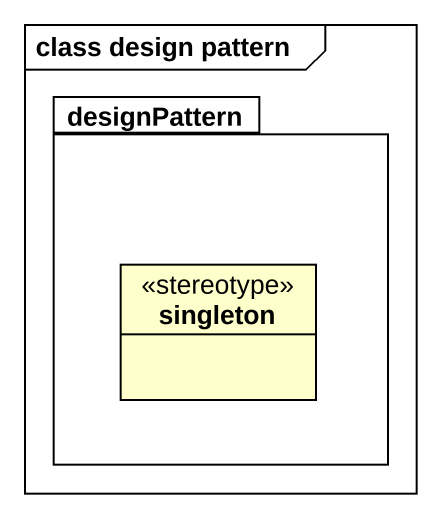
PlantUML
@startuml
mainframe class design pattern
hide circle
hide empty members
package designPattern {
  class singleton <<stereotype>>
}
@enduml
